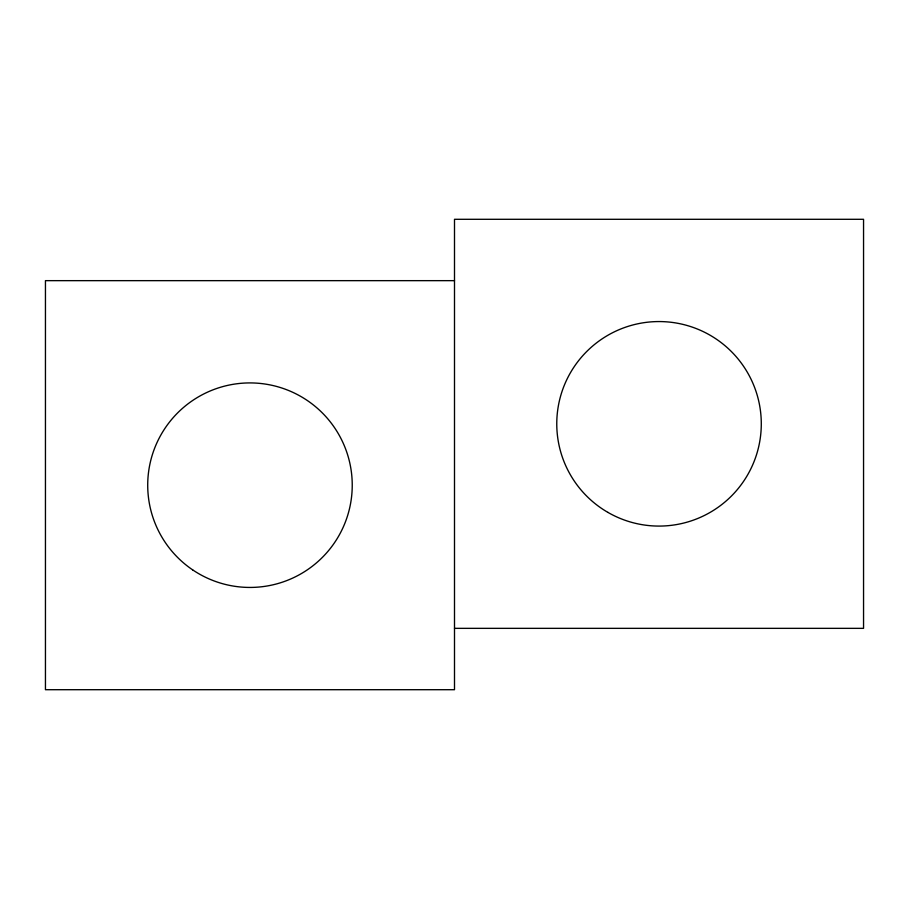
<?xml version="1.0" encoding="UTF-8"?>
<svg xmlns="http://www.w3.org/2000/svg" width="909" height="909" viewBox="0 0 909 909"><rect width="100%" height="100%" fill="white"/><g stroke="black" fill="none" stroke-linecap="round" stroke-linejoin="round"><path stroke-width="1.36" d="M454.5 280.654L45.45 280.654L45.45 689.704L454.5 689.704L454.5 219.296L863.55 219.296L863.55 628.346L454.5 628.346M607.894 512.381A102.263 102.263 0 0 0 761.288 423.821A102.263 102.263 0 0 0 607.894 335.262A102.263 102.263 0 0 0 607.894 512.381M192.651 569.863A102.263 102.263 0 0 0 351.976 492.473A102.263 102.263 0 0 0 205.286 393.199A102.263 102.263 0 0 0 192.651 569.863"/></g></svg>
